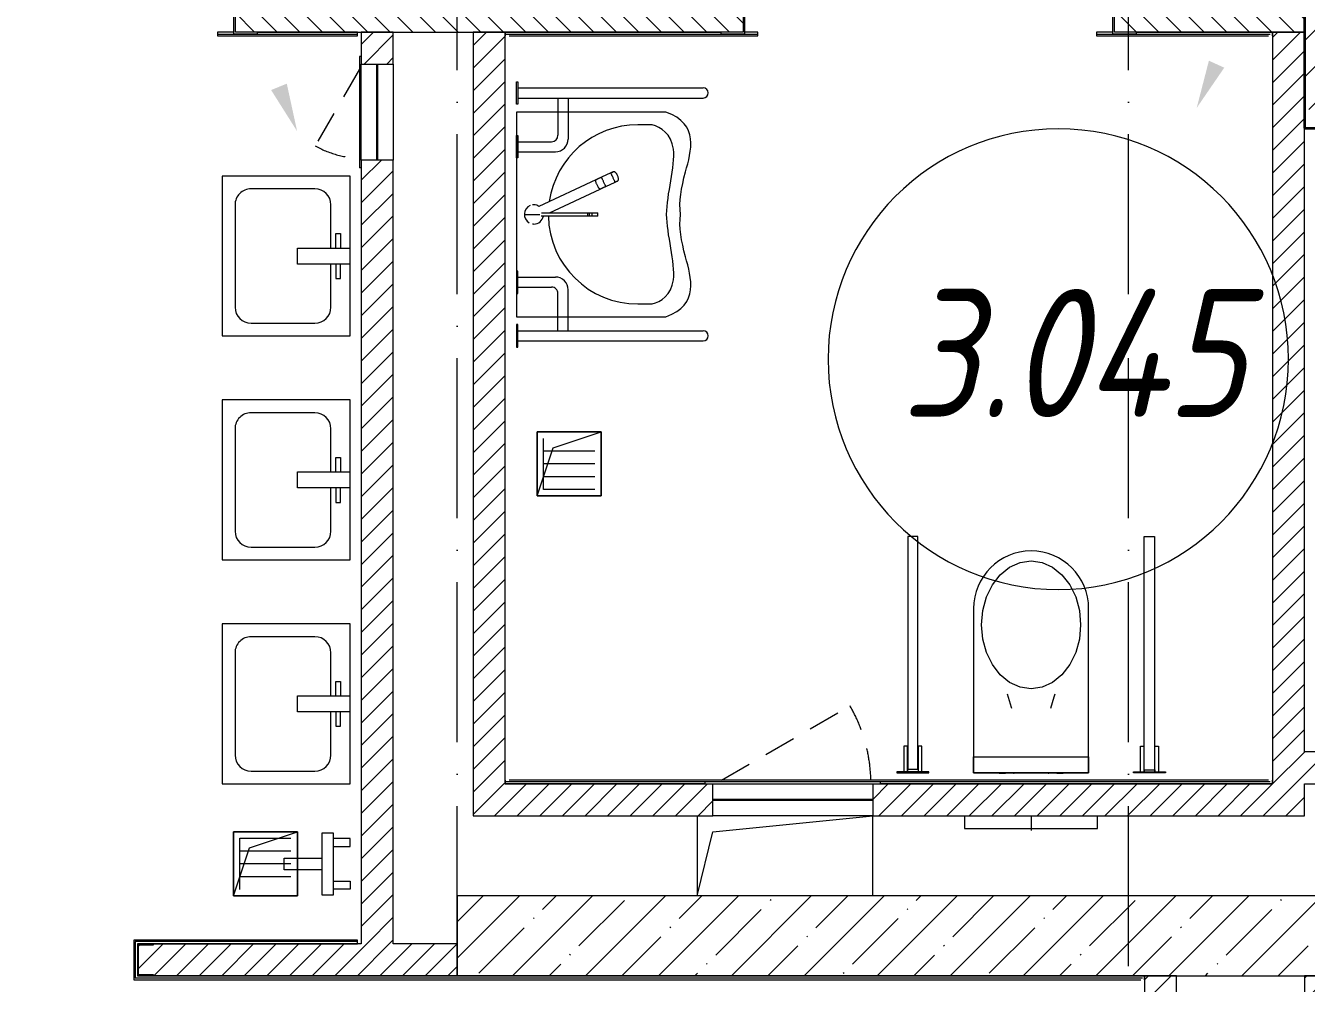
# Model space of a CAD drawing. Header units: millimetres. Extents: x -213536 to 1564669, y -45299 to 942238.
# Drawn here: x 575814 to 579820, y 429962 to 432955 of the extents above; entities that cross this region are included whole.
import ezdxf

# ---------------------------------------------------------------- set-up
doc = ezdxf.new("R2010")
doc.units = ezdxf.units.MM
doc.linetypes.add('200_ШТРИХ_ш1п0_6_', pattern=[160, 100, -60])
doc.linetypes.add('50_200_ШТРИХ_1Т_ш5_п1_п1_', pattern=[700, 500, -100, 0, -100])
for name, color, linetype, lineweight in [('0-1', 7, 'Continuous', 5), ('0-2', 7, 'Continuous', 9), ('3) ЖБ 4м', 3, 'Continuous', 30), ('6) Мини окна 0.4 -', 10, 'Continuous', 30), ('Линии', 7, 'Continuous', 9), ('Марки помещений', 7, 'Continuous', 9), ('Несущие колонны', 7, 'Continuous', 9), ('Несущие колонны-1', 7, 'Continuous', 35), ('Обобщенные модели', 7, 'Continuous', 9), ('Общие ребра', 7, 'Continuous', 9), ('Окна', 7, 'Continuous', 9), ('Оси-2', 7, '50_200_ШТРИХ_1Т_ш5_п1_п1_', 9), ('Открывание в плане-2', 7, '200_ШТРИХ_ш1п0_6_', 9), ('Стены-1', 7, 'Continuous', 13), ('Текстовые примечания', 7, 'Continuous', 9), ('Штриховка разреза-1', 7, 'Continuous', 9)]:
    doc.layers.add(name, color=color, linetype=linetype, lineweight=lineweight)
doc.layers.add('Обобщенные модели-1', color=7, linetype='Continuous', lineweight=9, true_color=0xaaaaaa)
doc.layers.add('Сантехнические приборы-1', color=7, linetype='Continuous', lineweight=9, true_color=0xaaaaaa)
doc.layers.get('0-2').off()
doc.styles.add('ISOCPEUR_I_2', font='isocpeui.ttf', dxfattribs={"width": 0.85, "height": 2.3})
pattern_1 = [(45, (0, 0), (-35.35534, 35.35534), [])]

# ---------------------------------------------------------------- blocks, each defined once
blk = doc.blocks.new('Ось 3 этаж')
at = {"layer": 'Оси-2'}
for p, q in [((440792.1, 423014.8), (440792.1, 477896.8)), ((442892.1, 423014.8), (442892.1, 477896.8))]:
    blk.add_line(p, q, dxfattribs=at)
blk = doc.blocks.new('BSC_Колонна _Прямоугольная - 500х500-V64-АИ2_03_План отделки стен 3-го этажа _Часть 2_')
at = {"layer": 'Несущие колонны'}
h = blk.add_hatch(dxfattribs=at)
h.set_pattern_fill('FP_72', color=256, style=0, pattern_type=2)
h.set_pattern_definition([(45, (-13000, -7650), (-114.0493, 114.0493), []), (45, (-12885.95, -7650), (-114.0493, 114.0493), [201.612, -40.322, 3.353, -36.97])])
h.paths.add_polyline_path([(-250, -250), (250, -250), (250, 250), (-250, 250)], flags=0)
at = {"layer": 'Несущие колонны-1'}
for p, q in [((250, 250), (-250, 250)), ((-250, 250), (-250, -250)), ((250, -250), (250, 250)), ((-250, -250), (250, -250))]:
    blk.add_line(p, q, dxfattribs=at)
blk = doc.blocks.new('SND_2D_Раковина1 - 400х300-18442872-АИ2_03_План отделки стен 3-го этажа _Часть 2_')
at = {"layer": 'Сантехнические приборы-1'}
for p, q in [((-250, 220), (-250, -180)), ((250, 220), (-250, 220)), ((250, -180), (250, 220)), ((160, 180), (-160, 180)), ((-210, 130), (-210, -70)), ((210, -70), (210, 130)), ((-25, -180), (-25, -15)), ((-25, -15), (25, -15)), ((25, -15), (25, -180)), ((-160, -120), (-25, -120)), ((25, -120), (160, -120)), ((-70, -135), (-70, -150)), ((-25, -135), (-70, -135)), ((-70, -150), (-25, -150)), ((25, -135), (70, -135)), ((70, -150), (25, -150)), ((70, -135), (70, -150)), ((-250, -180), (250, -180))]:
    blk.add_line(p, q, dxfattribs=at)
for centre, start, end in [((-160, 130), 90, 180), ((160, 130), 360, 90), ((-160, -70), 180, 270), ((160, -70), 270, 360)]:
    blk.add_arc(centre, 50, start, end, dxfattribs=at)
blk = doc.blocks.new('154_Стойка_СКБ_Уголок - СМ-2180_200-28268025-АИ2_03_План отделки стен 3-го этажа _Часть 2_')
at = {"layer": 'Обобщенные модели'}
for p, q in [((125, 156), (125, 81)), ((200, 156), (125, 156)), ((131, 81), (131, 150)), ((131, 150), (200, 150)), ((200, 150), (200, 156)), ((125, 81), (131, 81)), ((131, 19), (125, 19)), ((125, 19), (125, -56)), ((131, -50), (131, 19)), ((125, -56), (200, -56)), ((200, -50), (131, -50)), ((200, -56), (200, -50))]:
    blk.add_line(p, q, dxfattribs=at)
blk = doc.blocks.new('154_Фахверк_СКБ_Швеллер - Тип_100_3960-28331862-АИ2_03_План отделки стен 3-го этажа _Часть 2_')
at = {"layer": 'Обобщенные модели'}
for p, q in [((175, 50), (125, 50)), ((125, 50), (125, -50)), ((128, 47), (175, 47)), ((128, -47), (128, 47)), ((175, 47), (175, 50)), ((125, -50), (175, -50)), ((175, -47), (128, -47)), ((175, -50), (175, -47))]:
    blk.add_line(p, q, dxfattribs=at)
blk = doc.blocks.new('SND_Унитаз_Jika_Olymp_с_инсталяцией - Унитаз_ выпуск прямой_ установка на пол_693х360х360_ PN30_12_ ХВ резьба HP DN15_ К гл_ кон П DN100-17949462-АИ2_03_План отделки стен 3-го этажа _Часть 2_')
at = {"layer": 'Сантехнические приборы-1'}
for p, q in [((0, -39.1), (0, 6.3)), ((-208, 0), (-208, -39.1)), ((208, 0), (-208, 0)), ((208, -39.1), (208, 0)), ((-180, -174), (-180, -687.1)), ((180, -174), (-180, -174)), ((-180, -174), (180, -174)), ((-180, -224), (-180, -174)), ((-100, -173), (-100, -174)), ((-100, -173), (-80, -173)), ((-80, -173), (-100, -173)), ((-80, -174), (-80, -173)), ((-55, -173), (-55, -174)), ((-55, -173), (55, -173)), ((-53.1, -173), (-55, -173)), ((55, -173), (53.1, -173)), ((55, -174), (55, -173)), ((80, -173), (80, -174)), ((80, -173), (100, -173)), ((100, -173), (80, -173)), ((100, -174), (100, -173)), ((180, -687.1), (180, -174)), ((180, -174), (180, -224)), ((180, -224), (-180, -224))]:
    blk.add_line(p, q, dxfattribs=at)
at = {"layer": 'Сантехнические приборы-1', "flags": 128}
for points in [[(-61.7, -376.2), (-71.7, -411.6), (-75, -420.3)], [(75, -420.3), (62.3, -378.9), (61.7, -376.2)], [(0, -836.5), (-34.5, -831.5), (-67.3, -816.7), (-96.6, -792.9), (-121.2, -761.2), (-139.7, -723.3), (-151.1, -681), (-155, -636.5), (-151.1, -592), (-139.7, -549.7), (-121.2, -511.8), (-96.6, -480.1), (-67.3, -456.3), (-34.5, -441.5), (0, -436.5)], [(0, -436.5), (34.5, -441.5), (67.3, -456.3), (96.6, -480.1), (121.2, -511.8), (139.7, -549.7), (151.1, -592), (155, -636.5), (151.1, -681), (139.7, -723.3), (121.2, -761.2), (96.6, -792.9), (67.3, -816.7), (34.5, -831.5), (0, -836.5)]]:
    blk.add_lwpolyline(points, dxfattribs=at)
at = {"layer": 'Сантехнические приборы-1'}
blk.add_arc((0, -687.1), 180, 180, 360, dxfattribs=at)
blk = doc.blocks.new('132_МГН_Поручень для унитаза_тип откидной - ПР 1Р-17949463-АИ2_03_План отделки стен 3-го этажа _Часть 2_')
at = {"layer": 'Обобщенные модели-1'}
for p, q in [((-50, -3), (-50, 0)), ((-50, 0), (50, 0)), ((50, 0), (50, -3)), ((50, -3), (-50, -3)), ((-17, -3), (-28.2, -3)), ((-28.2, -83), (-28.2, -3)), ((-17, -3), (-17, -83)), ((-16.6, -8.9), (-16.6, -4.2)), ((-16, -9.5), (-16.6, -8.9)), ((16, -9.5), (-16, -9.5)), ((-16, -738), (-16, -9.5)), ((16, -9.5), (16.6, -8.9)), ((16, -9.5), (16, -738)), ((16.6, -8.9), (16.6, -4.2)), ((28.2, -3), (17, -3)), ((17, -83), (17, -3)), ((28.2, -3), (28.2, -83)), ((-17, -83), (-28.2, -83)), ((28.2, -83), (17, -83)), ((16, -738), (-16, -738))]:
    blk.add_line(p, q, dxfattribs=at)
for centre, start, end in [((-15.3, -4.2), 90, 180), ((15.3, -4.2), 0, 90)]:
    blk.add_arc(centre, 1.24, start, end, dxfattribs=at)
blk = doc.blocks.new('132_МГН_Поручень для унитаза_тип откидной - ПР 1Р-17910367-АИ2_03_План отделки стен 3-го этажа _Часть 2_')
at = {"layer": 'Обобщенные модели-1'}
for p, q in [((-16, 738), (-16, 9.5)), ((16, 738), (-16, 738)), ((16, 9.5), (16, 738)), ((-28.2, 83), (-28.2, 3)), ((-17, 83), (-28.2, 83)), ((-17, 3), (-17, 83)), ((17, 83), (17, 3)), ((28.2, 83), (17, 83)), ((28.2, 3), (28.2, 83)), ((-50, 3), (-50, 0)), ((50, 3), (-50, 3)), ((-17, 3), (-28.2, 3)), ((-16, 9.5), (-16.6, 8.9)), ((-16.6, 8.9), (-16.6, 4.2)), ((16, 9.5), (-16, 9.5)), ((16, 9.5), (16.6, 8.9)), ((16.6, 8.9), (16.6, 4.2)), ((28.2, 3), (17, 3)), ((50, 0), (50, 3)), ((-50, 0), (50, 0))]:
    blk.add_line(p, q, dxfattribs=at)
for centre, start, end in [((-15.3, 4.2), 180, 270), ((15.3, 4.2), 270, 360)]:
    blk.add_arc(centre, 1.24, start, end, dxfattribs=at)
blk = doc.blocks.new('АИ_2D_Поручень МГН - АИ_2D_Поручень МГН-17910365-АИ2_03_План отделки стен 3-го этажа _Часть 2_')
at = {"layer": 'Сантехнические приборы-1'}
for p, q in [((-414.6, 0), (-414.6, -5)), ((-344.6, 0), (-414.6, 0)), ((-344.6, -5), (-344.6, 0)), ((-247, 0), (-247, -5)), ((-177, 0), (-247, 0)), ((-177, -5), (-177, 0)), ((177, -5), (177, 0)), ((177, 0), (247, 0)), ((247, 0), (247, -5)), ((344.6, -5), (344.6, 0)), ((344.6, 0), (414.6, 0)), ((414.6, 0), (414.6, -5)), ((-414.6, -5), (-344.6, -5)), ((-395.4, -5), (-395.4, -584.2)), ((-363.8, -5), (-363.8, -584.2)), ((-247, -5), (-177, -5)), ((-227.3, -5), (-227.3, -110.2)), ((-195.7, -5), (-195.7, -122)), ((247, -5), (177, -5)), ((195.7, -5), (195.7, -122)), ((227.3, -5), (227.3, -110.2)), ((414.6, -5), (344.6, -5)), ((363.8, -5), (363.8, -584.2)), ((395.4, -5), (395.4, -584.2)), ((-363.8, -130.2), (-247.3, -130.2)), ((363.8, -130.2), (247.3, -130.2)), ((-363.8, -162), (-235.7, -162)), ((363.8, -162), (235.7, -162))]:
    blk.add_line(p, q, dxfattribs=at)
for centre, radius, start, end in [((-247.3, -110.2), 20, 270, 0), ((247.3, -110.2), 20, 180, 270), ((-235.7, -122), 40, 270, 0), ((235.7, -122), 40, 180, 270), ((-379.6, -584.2), 15.8, 180, 360), ((379.6, -584.2), 15.8, 180, 360)]:
    blk.add_arc(centre, radius, start, end, dxfattribs=at)
blk = doc.blocks.new('SND_Умывальник МГН_Jika - гибкая подводка_ 640х550х165 PN6_3_ ХВ_ГВ накидная гайка BP DN15_ К-гл_кон_ П DN 50-17949464-АИ2_03_План отделки стен 3-го этажа _Часть 2_')
at = {"layer": 'Сантехнические приборы-1'}
for p, q in [((320, 0), (-320, 0)), ((-320, 0), (-320, -468)), ((320, -468), (320, 0)), ((0, -25), (0, -72.9)), ((-5, -222.8), (-5, -77.2)), ((5, -78.1), (5, -222.8)), ((108.1, -248.8), (24.9, -70.3)), ((5, -103.7), (79, -262.4)), ((-5, -228.7), (-5, -222.8)), ((5, -222.8), (-5, -222.8)), ((-5, -236.8), (-5, -228.7)), ((-5, -228.7), (5, -228.7)), ((-5, -254.9), (-5, -236.8)), ((-5, -236.8), (5, -236.8)), ((5, -222.8), (5, -228.7)), ((5, -228.7), (5, -236.8)), ((5, -236.8), (5, -254.9)), ((-5, -254.9), (5, -254.9)), ((87.1, -279.9), (100.7, -308.9)), ((129.8, -295.3), (116.3, -266.3)), ((-280, -380), (-280, -425)), ((280, -425), (280, -380))]:
    blk.add_line(p, q, dxfattribs=at)
at = {"layer": 'Сантехнические приборы-1', "flags": 128}
for points in [[(87.1, -279.9), (83, -270.9), (79, -262.4)], [(79, -262.4), (83, -270.9), (87.1, -279.9)], [(108.1, -248.8), (112.1, -257.3), (116.3, -266.3)], [(116.3, -266.3), (112.1, -257.3), (108.1, -248.8)], [(104, -316.1), (102.9, -313.7), (100.7, -308.9)], [(100.7, -308.9), (102.9, -313.7), (104, -316.1)], [(129.8, -295.3), (132, -300.1), (133.2, -302.5)], [(133.2, -302.5), (132, -300.1), (129.8, -295.3)]]:
    blk.add_lwpolyline(points, dxfattribs=at)
at = {"layer": 'Сантехнические приборы-1'}
for centre, radius, start, end in [((0, -55), 30, 23.2773, 150), ((0, -55), 30, 171.1363, 180), ((0, -55), 30, 180, 260.3407), ((0, -55), 30, 327.0456, 360), ((0, -55), 30, 0, 8.0944), ((0, -380), 280, 91.025, 180), ((0, -380), 280, 0, 81.6741)]:
    blk.add_arc(centre, radius, start, end, dxfattribs=at)
for points, knots in [([(79, -262.4), (78.9, -262.2), (78.9, -261.7), (79.4, -260.8), (80.3, -259.8), (81.3, -258.9), (82.4, -258), (84.1, -256.8), (86.6, -255.2), (90.1, -253.3), (94, -251.5), (98, -249.9), (101.4, -248.8), (104, -248.3), (105.8, -248.1), (107.4, -248.1), (108, -248.5), (108.1, -248.8)], [-1, -1, -1, -1, -0.958333, -0.916667, -0.875, -0.833333, -0.791667, -0.75, -0.666667, -0.555556, -0.444444, -0.333333, -0.222222, -0.166667, -0.111111, -0.055556, 0, 0, 0, 0]), ([(87.1, -279.9), (87.1, -279.9), (87.5, -279.7), (88.7, -279), (90.3, -278.3), (92.6, -277.2), (95.8, -275.7), (99.6, -273.9), (103.6, -272), (107.1, -270.4), (109.9, -269.1), (111.7, -268.3), (113, -267.7), (114.2, -267.2), (115.3, -266.7), (116, -266.4), (116.2, -266.3), (116.3, -266.3)], [0, 0, 0, 0, 0.055556, 0.111111, 0.166667, 0.222222, 0.333333, 0.444444, 0.555556, 0.666667, 0.75, 0.791667, 0.833333, 0.875, 0.916667, 0.958333, 1, 1, 1, 1]), ([(100.7, -308.9), (100.7, -308.9), (101, -308.8), (102.4, -308.2), (103.9, -307.5), (106.3, -306.5), (109.4, -305), (113.3, -303.2), (116.6, -301.7), (119.2, -300.5), (121.1, -299.6), (123.1, -298.6), (124.9, -297.7), (126.6, -296.9), (128.2, -296.2), (129.5, -295.5), (129.8, -295.3), (129.8, -295.3)], [-1, -1, -1, -1, -0.944444, -0.888889, -0.833333, -0.777778, -0.666667, -0.555556, -0.444444, -0.388889, -0.333333, -0.277778, -0.222222, -0.166667, -0.111111, -0.055556, 0, 0, 0, 0]), ([(104, -316.1), (104.3, -316.8), (105.3, -317.8), (107.3, -318.8), (109.4, -319.2), (112.3, -319.3), (115.9, -318.8), (120, -317.5), (123.3, -315.9), (125.7, -314.5), (127.5, -313.3), (129.2, -311.9), (130.8, -310.3), (132.1, -308.6), (133.1, -306.7), (133.7, -304.6), (133.5, -303.2), (133.2, -302.5)], [0, 0, 0, 0, 0.055556, 0.111111, 0.166667, 0.222222, 0.333333, 0.444444, 0.555556, 0.611111, 0.666667, 0.722222, 0.777778, 0.833333, 0.888889, 0.944444, 1, 1, 1, 1]), ([(133.2, -302.5), (132.8, -301.9), (132, -300.9), (130.9, -300.3), (130.4, -300.1)], [0, 0, 0, 0, 0.05555556, 0.097424, 0.097424, 0.097424, 0.097424]), ([(-280, -425), (-272.8, -450.8), (-229.3, -523.4), (-61.7, -470), (0, -470)], [-0.6664917, -0.6664917, -0.6664917, -0.6664917, -0.3523534, 0, 0, 0, 0]), ([(0, -470), (61.7, -470), (229.3, -523.4), (272.8, -450.8), (280, -425)], [-0.6664917, -0.6664917, -0.6664917, -0.6664917, -0.3141383, 0, 0, 0, 0]), ([(-320, -468), (-281.1, -574.8), (-131.1, -523.5), (-41.2, -508.8), (0, -512.9)], [0, 0, 0, 0, 0.3972744, 0.715552, 0.715552, 0.715552, 0.715552]), ([(0, -512.9), (41.2, -508.8), (131.1, -523.5), (281.1, -574.8), (320, -468)], [0, 0, 0, 0, 0.3182776, 0.715552, 0.715552, 0.715552, 0.715552])]:
    blk.add_open_spline(points, degree=3, knots=knots, dxfattribs=at)
blk.add_open_spline([(103.7, -314.7), (103.7, -315.2), (103.8, -315.7), (104, -316.1)], degree=3, dxfattribs=at)
blk = doc.blocks.new('AR_Отверстие Ниша - Лючок-32406162-АИ2_03_План отделки стен 3-го этажа _Часть 2_')
at = {"layer": 'Окна'}
for p, q in [((-150, 50), (150, 50)), ((-150, -50), (-150, 50)), ((150, 50), (150, -50)), ((150, -50), (-150, -50))]:
    blk.add_line(p, q, dxfattribs=at)
blk = doc.blocks.new('Л_Общий_Лючок - Лючок-29683929-АИ2_03_План отделки стен 3-го этажа _Часть 2_')
at = {"layer": 'Окна'}
for p, q in [((-24, 0), (-24, -6)), ((324, 0), (324, -6)), ((-24, -6), (324, -6))]:
    blk.add_line(p, q, dxfattribs=at)
at = {"layer": 'Открывание в плане-2'}
blk.add_line((16.4, -6), (255.4, -144), dxfattribs=at)
blk.add_arc((6, 0), 288, 330, 358.8003, dxfattribs=at)
blk = doc.blocks.new('AR_Отверстие Ниша - Лючок-32402598-АИ2_03_План отделки стен 3-го этажа _Часть 2_')
at = {"layer": 'Окна'}
for p, q in [((-250, 50), (250, 50)), ((-250, -50), (-250, 50)), ((250, 50), (250, -50)), ((250, -50), (-250, -50))]:
    blk.add_line(p, q, dxfattribs=at)
blk = doc.blocks.new('Л_Общий_Лючок - Лючок-29741473-АИ2_03_План отделки стен 3-го этажа _Часть 2_')
at = {"layer": 'Окна'}
for p, q in [((-24, 0), (-24, -6)), ((0, 0), (-24, 0)), ((524, 0), (500, 0)), ((524, 0), (524, -6)), ((-24, -6), (524, -6))]:
    blk.add_line(p, q, dxfattribs=at)
at = {"layer": 'Открывание в плане-2'}
blk.add_line((473.2, -12), (71.4, -244), dxfattribs=at)
blk.add_arc((494, 0), 488, 181.4161, 210, dxfattribs=at)
blk = doc.blocks.new('AR_Отверстие прямоугольное _в плите_ - AR_Отверстие прямоугольное _в плите_-30459207-АИ2_03_План отделки стен 3-го этажа _Часть 2_')
at = {"layer": 'Обобщенные модели'}
for p, q in [((100, 100), (-100, 100)), ((-100, 100), (-100, -100)), ((-50, 50), (100, 100)), ((100, -100), (100, 100)), ((-100, -100), (-50, 50)), ((-100, -100), (100, -100))]:
    blk.add_line(p, q, dxfattribs=at)
blk = doc.blocks.new('AR_Отверстие прямоугольное _в плите_ - AR_Отверстие прямоугольное _в плите_-30459209-АИ2_03_План отделки стен 3-го этажа _Часть 2_')
at = {"layer": 'Обобщенные модели'}
for p, q in [((-275, 125), (-275, -125)), ((-225, 75), (275, 125)), ((275, -125), (275, 125)), ((-275, -125), (-225, 75))]:
    blk.add_line(p, q, dxfattribs=at)
blk = doc.blocks.new('АИ_2D_Кран настенный для ванны с душем - 2D_Кран настенный для ванны с душем-24839423-АИ2_03_План отделки стен 3-го этажа _Часть 2_')
at = {"layer": 'Сантехнические приборы-1'}
for p, q in [((-54.5, 0), (-79.1, 0)), ((-79.1, 0), (-79.1, -52.5)), ((-54.5, -52.5), (-54.5, 0)), ((54.5, -52.5), (54.5, 0)), ((54.5, 0), (79.1, 0)), ((79.1, 0), (79.1, -52.5)), ((-97.5, -87.5), (-97.5, -52.5)), ((-97.5, -52.5), (97.5, -52.5)), ((97.5, -52.5), (97.5, -87.5)), ((97.5, -87.5), (-97.5, -87.5)), ((-18.1, -205.8), (-18.1, -87.5)), ((18.1, -87.5), (18.1, -205.8)), ((18.1, -205.8), (-18.1, -205.8))]:
    blk.add_line(p, q, dxfattribs=at)
blk = doc.blocks.new('0125-Р-ОО-Ш2-АР-о_23_10_2024_rvt-1-АИ2_03_План отделки стен 3-го этажа _Часть 2_')
at = {"layer": 'Штриховка разреза-1'}
h = blk.add_hatch(dxfattribs=at)
h.set_pattern_fill('FP_1', color=256, style=0, pattern_type=2)
h.set_pattern_definition([(135, (0, 0), (-35.35534, -35.35534), [])])
h.paths.add_polyline_path([(12717.6, 7700), (12750, 7700), (12750, 7900), (12156, 7900), (12156, 7831), (12150, 7831), (12150, 7769), (12156, 7769), (12156, 7700), (12225, 7700)], flags=0)
h.paths.add_polyline_path([(10387.7, 7700), (10994, 7700), (10994, 7769), (11000, 7769), (11000, 7831), (10994, 7831), (10994, 7900), (9406, 7900), (9406, 7831), (9400, 7831), (9400, 7769), (9406, 7769), (9406, 7700), (9921.7, 7700)], flags=0)
h.paths.add_polyline_path([(8175, 7700), (8244, 7700), (8244, 7769), (8250, 7769), (8250, 7831), (8244, 7831), (8244, 7900), (8150, 7900), (8150, 7700)], flags=0)
h = blk.add_hatch(dxfattribs=at)
h.set_pattern_fill('FP_92', color=256, style=0, pattern_type=2)
h.set_pattern_definition(pattern_1)
h.paths.add_polyline_path([(9900, 4850), (9900, 7300), (9800, 7300), (9800, 4850)], flags=0)
h.paths.add_polyline_path([(9800, 7600), (9900, 7600), (9900, 7700), (9800, 7700)], flags=0)
h = blk.add_hatch(dxfattribs=at)
h.set_pattern_fill('FP_92', color=256, style=0, pattern_type=2)
h.set_pattern_definition(pattern_1)
h.paths.add_polyline_path([(10150, 5350), (10250, 5350), (10250, 7700), (10150, 7700), (10150, 6024.8)], flags=0)
h = blk.add_hatch(dxfattribs=at)
h.set_pattern_fill('FP_92', color=256, style=0, pattern_type=2)
h.set_pattern_definition(pattern_1)
h.paths.add_polyline_path([(12750, 5350), (12750, 7700), (12650, 7700), (12650, 5350), (12717.6, 5350)], flags=0)
h = blk.add_hatch(dxfattribs=at)
h.set_pattern_fill('FP_92', color=256, style=0, pattern_type=2)
h.set_pattern_definition(pattern_1)
h.paths.add_polyline_path([(14550, 5350), (14900, 5350), (14900, 5450), (14550, 5449), (14550, 5426)], flags=0)
h.paths.add_polyline_path([(13850, 5350), (13850, 5450), (12750, 5450), (12750, 5350)], flags=0)
h = blk.add_hatch(dxfattribs=at)
h.set_pattern_fill('FP_92', color=256, style=0, pattern_type=2)
h.set_pattern_definition(pattern_1)
h.paths.add_polyline_path([(12750, 5250), (12750, 5350), (11400, 5349), (11400, 5250), (12717.6, 5250)], flags=0)
h.paths.add_polyline_path([(10853.7, 5250), (10900, 5250), (10900, 5350), (10150, 5350), (10150, 5250)], flags=0)
h = blk.add_hatch(dxfattribs=at)
h.set_pattern_fill('FP_2', color=256, style=0, pattern_type=2)
h.set_pattern_definition([(45, (0, 0), (-114.0493, 114.0493), []), (45, (114.05, 0), (-114.0493, 114.0493), [201.612, -40.322, 3.353, -36.97])])
h.paths.add_polyline_path([(15000, 4750), (15000, 5000), (10100, 5000), (10100, 4750), (14581.6, 4750)], flags=0)
h = blk.add_hatch(dxfattribs=at)
h.set_pattern_fill('FP_92', color=256, style=0, pattern_type=2)
h.set_pattern_definition(pattern_1)
h.paths.add_polyline_path([(10100, 4750), (10100, 4850), (9150, 4850), (9150, 4847), (9103, 4847), (9103, 4753), (9150, 4753), (9150, 4750), (9921.7, 4750)], flags=0)
h = blk.add_hatch(dxfattribs=at)
h.set_pattern_fill('FP_92', color=256, style=0, pattern_type=2)
h.set_pattern_definition(pattern_1)
h.paths.add_polyline_path([(12350, 150), (12350, 400), (12250, 400), (12250, 150), (12274, 150)], flags=0)
h.paths.add_polyline_path([(12251, 800), (12350, 800), (12350, 2350), (12347, 2350), (12347, 2397), (12253, 2397), (12253, 2350), (12250, 2350), (12250, 800)], flags=0)
h.paths.add_polyline_path([(12251.6, 2400), (12350, 2400), (12350, 4200), (12250, 4200), (12250, 2400)], flags=0)
h.paths.add_polyline_path([(12347, 4603), (12347, 4650), (12350, 4650), (12350, 4750), (12250, 4750), (12250, 4650), (12253, 4650), (12253, 4603), (12274, 4603)], flags=0)
h = blk.add_hatch(dxfattribs=at)
h.set_pattern_fill('FP_92', color=256, style=0, pattern_type=2)
h.set_pattern_definition(pattern_1)
h.paths.add_polyline_path([(12750, 400), (12850, 400), (12850, 2350), (12847, 2350), (12847, 2397), (12753, 2397), (12753, 2350), (12750, 2350), (12750, 1404.5)], flags=0)
h.paths.add_polyline_path([(12826, 2800), (12850, 2800), (12850, 4750), (12750, 4750), (12750, 2800)], flags=0)
at = {"layer": 'Линии'}
for p, q in [((10350, 6450), (10550, 6450)), ((10350, 6250), (10350, 6450)), ((10550, 6450), (10550, 6250)), ((10370, 6270), (10370, 6430)), ((10530, 6390), (10370, 6390)), ((10530, 6350), (10370, 6350)), ((10530, 6310), (10370, 6310)), ((10550, 6250), (10350, 6250)), ((10530, 6270), (10370, 6270)), ((9400, 5200), (9600, 5200)), ((9400, 5000), (9400, 5200)), ((9420, 5180), (9580, 5180)), ((9420, 5020), (9420, 5180)), ((9600, 5200), (9600, 5000)), ((9580, 5140), (9420, 5140)), ((9580, 5100), (9420, 5100)), ((9580, 5060), (9420, 5060)), ((9600, 5000), (9400, 5000))]:
    blk.add_line(p, q, dxfattribs=at)
at = {"layer": 'Стены-1'}
for p, q in [((9475, 7700), (10925, 7700)), ((9900, 7700), (9800, 7700)), ((9800, 7700), (9800, 7600)), ((9900, 7600), (9900, 7700)), ((10250, 7700), (10150, 7700)), ((10150, 7700), (10150, 5350)), ((10250, 5350), (10250, 7700)), ((12225, 7700), (12750, 7700)), ((12750, 7700), (12650, 7700)), ((12650, 7700), (12650, 5350)), ((12750, 5450), (12750, 7400)), ((9800, 7300), (9800, 4850)), ((9900, 4850), (9900, 7300)), ((13826, 5450), (12750, 5450)), ((10150, 5350), (10150, 5250)), ((10876, 5350), (10250, 5350)), ((12650, 5350), (11424, 5350)), ((12750, 5250), (12750, 5350)), ((12750, 5350), (13850, 5350)), ((10150, 5250), (10900, 5250)), ((11400, 5250), (12750, 5250)), ((15000, 5000), (10100, 5000)), ((10100, 5000), (10100, 4750)), ((9800, 4850), (9150, 4850)), ((10100, 4850), (9900, 4850)), ((10100, 4750), (10100, 4850)), ((9150, 4750), (10100, 4750)), ((10100, 4750), (15000, 4750)), ((12350, 4750), (12250, 4750)), ((12250, 4750), (12250, 4650)), ((12350, 4650), (12350, 4750)), ((12850, 4750), (12750, 4750)), ((12750, 4750), (12750, 2800))]:
    blk.add_line(p, q, dxfattribs=at)
at = {"layer": '0-2'}
for name, p in [('154_Стойка_СКБ_Уголок - СМ-2180_200-28268025-АИ2_03_План отделки стен 3-го этажа _Часть 2_', (9275, 7750)), ('154_Стойка_СКБ_Уголок - СМ-2180_200-28268025-АИ2_03_План отделки стен 3-го этажа _Часть 2_', (12025, 7750)), ('BSC_Колонна _Прямоугольная - 500х500-V64-АИ2_03_План отделки стен 3-го этажа _Часть 2_', (13000, 7650)), ('AR_Отверстие прямоугольное _в плите_ - AR_Отверстие прямоугольное _в плите_-30459207-АИ2_03_План отделки стен 3-го этажа _Часть 2_', (10450, 6350)), ('132_МГН_Поручень для унитаза_тип откидной - ПР 1Р-17910367-АИ2_03_План отделки стен 3-го этажа _Часть 2_', (11525, 5385)), ('AR_Отверстие Ниша - Лючок-32402598-АИ2_03_План отделки стен 3-го этажа _Часть 2_', (11150, 5300)), ('AR_Отверстие прямоугольное _в плите_ - AR_Отверстие прямоугольное _в плите_-30459209-АИ2_03_План отделки стен 3-го этажа _Часть 2_', (11125, 5125)), ('AR_Отверстие прямоугольное _в плите_ - AR_Отверстие прямоугольное _в плите_-30459207-АИ2_03_План отделки стен 3-го этажа _Часть 2_', (9500, 5100)), ('154_Фахверк_СКБ_Швеллер - Тип_100_3960-28331862-АИ2_03_План отделки стен 3-го этажа _Часть 2_', (8975, 4800))]:
    blk.add_blockref(name, p, dxfattribs=at)
for name, p, rotation in [('154_Стойка_СКБ_Уголок - СМ-2180_200-28268025-АИ2_03_План отделки стен 3-го этажа _Часть 2_', (11125, 7850), 180), ('Л_Общий_Лючок - Лючок-29683929-АИ2_03_План отделки стен 3-го этажа _Часть 2_', (9800, 7600), 269.9999999999997), ('AR_Отверстие Ниша - Лючок-32406162-АИ2_03_План отделки стен 3-го этажа _Часть 2_', (9850, 7450), 89.9999999999997), ('АИ_2D_Поручень МГН - АИ_2D_Поручень МГН-17910365-АИ2_03_План отделки стен 3-го этажа _Часть 2_', (10285, 7130), 90.00000000000034), ('SND_Умывальник МГН_Jika - гибкая подводка_ 640х550х165 PN6_3_ ХВ_ГВ накидная гайка BP DN15_ К-гл_кон_ П DN 50-17949464-АИ2_03_План отделки стен 3-го этажа _Часть 2_', (10285, 7130), 90.00000000000004), ('SND_2D_Раковина1 - 400х300-18442872-АИ2_03_План отделки стен 3-го этажа _Часть 2_', (9585, 7000), 89.99999999999967), ('SND_2D_Раковина1 - 400х300-18442872-АИ2_03_План отделки стен 3-го этажа _Часть 2_', (9585, 6300), 89.99999999999967), ('132_МГН_Поручень для унитаза_тип откидной - ПР 1Р-17949463-АИ2_03_План отделки стен 3-го этажа _Часть 2_', (12265, 5384.9), 180), ('SND_Унитаз_Jika_Olymp_с_инсталяцией - Унитаз_ выпуск прямой_ установка на пол_693х360х360_ PN30_12_ ХВ резьба HP DN15_ К гл_ кон П DN100-17949462-АИ2_03_План отделки стен 3-го этажа _Часть 2_', (11895, 5210.9), 180), ('SND_2D_Раковина1 - 400х300-18442872-АИ2_03_План отделки стен 3-го этажа _Часть 2_', (9585, 5600), 89.99999999999967), ('Л_Общий_Лючок - Лючок-29741473-АИ2_03_План отделки стен 3-го этажа _Часть 2_', (11400, 5350), 180), ('АИ_2D_Кран настенный для ванны с душем - 2D_Кран настенный для ванны с душем-24839423-АИ2_03_План отделки стен 3-го этажа _Часть 2_', (9765, 5100), 269.9999999999978)]:
    blk.add_blockref(name, p, dxfattribs=dict(at, rotation=rotation))
blk = doc.blocks.new('AI_Марка_Помещение_х1__Общий_E___ISO-2_1K_ - Номер-16210215-АИ2_03_План отделки стен 3-го этажа _Часть 2_')
at = {"layer": 'Марки помещений'}
for start, end in [(360, 180), (180, 360)]:
    blk.add_arc((0.039, 0.312), 2.4, start, end, dxfattribs=at)
blk = doc.blocks.new('3этНиз')
at = {"layer": 'Текстовые примечания'}
for points in [[(443105.1, 432698.4), (443191.3, 432824), (443143.2, 432845.9)], [(440291.4, 432625.3), (440259, 432774.1), (440210, 432754.1)]]:
    blk.add_hatch(color=256, dxfattribs=at).paths.add_polyline_path(points, flags=0)
at = {"layer": 'Общие ребра'}
for p, q in [((440042.1, 432928.4), (440480.1, 432928.4)), ((440942.1, 432928.4), (441732.1, 432928.4)), ((442792.1, 432928.4), (443335.1, 432928.4)), ((440942.1, 430592.4), (443335.1, 430592.4)), ((440480.1, 430092.4), (439785.1, 430092.4)), ((439785.1, 430092.4), (439785.1, 429978.4)), ((442935.1, 429978.4), (439785.1, 429978.4))]:
    blk.add_line(p, q, dxfattribs=at)
at = {"layer": 'Стены-1'}
for p, q in [((440092.1, 432935.4), (440042.1, 432935.4)), ((440042.1, 432935.4), (440042.1, 432923.4)), ((440480.1, 432935.4), (440167.1, 432935.4)), ((440480.1, 432923.4), (440480.1, 432935.4)), ((441617.1, 432935.4), (440942.1, 432935.4)), ((440942.1, 432935.4), (440942.1, 432923.4)), ((441732.1, 432935.4), (441692.1, 432935.4)), ((441732.1, 432923.4), (441732.1, 432935.4)), ((442842.1, 432935.4), (442792.1, 432935.4)), ((442792.1, 432935.4), (442792.1, 432923.4)), ((443342.1, 432935.4), (442917.1, 432935.4)), ((443342.1, 432923.4), (443342.1, 432935.4)), ((440042.1, 432923.4), (440480.1, 432923.4)), ((440954.1, 432923.4), (441732.1, 432923.4)), ((442792.1, 432923.4), (443330.1, 432923.4)), ((440942.1, 430597.4), (440942.1, 430585.4)), ((440942.1, 430585.4), (441568.1, 430585.4)), ((443330.1, 430597.4), (440954.1, 430597.4)), ((442116.1, 430585.4), (443342.1, 430585.4)), ((443342.1, 430585.4), (443342.1, 430597.4)), ((440480.1, 430097.4), (439780.1, 430097.4)), ((439780.1, 430097.4), (439780.1, 429973.4)), ((439842.1, 430085.4), (440480.1, 430085.4)), ((440480.1, 430085.4), (440480.1, 430097.4)), ((439780.1, 429973.4), (442930.1, 429973.4)), ((442942.1, 429985.4), (439842.1, 429985.4)), ((442942.1, 429973.4), (442942.1, 429985.4))]:
    blk.add_line(p, q, dxfattribs=at)
at = {"layer": '0-1'}
blk.add_blockref('0125-Р-ОО-Ш2-АР-о_23_10_2024_rvt-1-АИ2_03_План отделки стен 3-го этажа _Часть 2_', (430692.1, 425235.4), dxfattribs=at)
at = {"layer": 'Марки помещений', "color": 3, "xscale": 300, "yscale": 300, "zscale": 99.99999999999993}
blk.add_blockref('AI_Марка_Помещение_х1__Общий_E___ISO-2_1K_ - Номер-16210215-АИ2_03_План отделки стен 3-го этажа _Часть 2_', (442660.5, 431819.3), dxfattribs=at)
at = {"layer": 'Марки помещений', "color": 114, "true_color": 0x139b48, "insert": (442181.4, 432132.2), "char_height": 400, "width": 817.721, "attachment_point": 1, "style": 'ISOCPEUR_I_2'}
blk.add_mtext('3.045', dxfattribs=at)

msp = doc.modelspace()

# ---------------------------------------------------------------- linework, layer by layer
at = {"layer": '6) Мини окна 0.4 -', "color": 2}
for points in [[(576913.9, 432535.4), (576913.9, 432835.4)], [(577963.9, 430535.4), (578463.9, 430535.4)]]:
    msp.add_lwpolyline(points, dxfattribs=at)

# ---------------------------------------------------------------- block references
at = {"color": 5, "lineweight": 30}
msp.add_blockref('Ось 3 этаж', (136371.8, 0), dxfattribs=at)
at = {"layer": '3) ЖБ 4м'}
msp.add_blockref('3этНиз', (136371.8, 0), dxfattribs=at)

# ---------------------------------------------------------------- texts
at = {"layer": 'Марки помещений', "color": 114, "true_color": 0x139b48, "insert": (578554, 432132.2), "char_height": 400, "width": 817.721, "attachment_point": 1, "style": 'ISOCPEUR_I_2'}
msp.add_mtext('3.045', dxfattribs=at)

doc.saveas('drawing.dxf')
